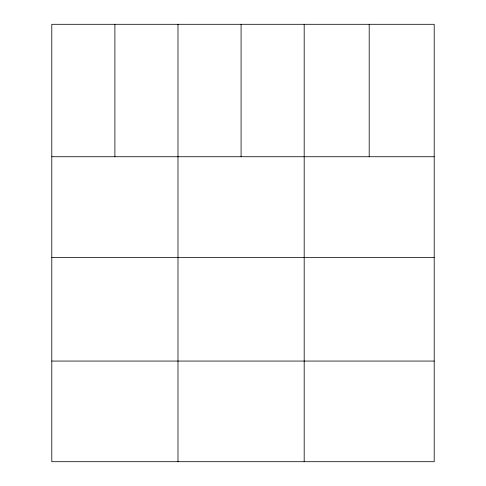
<?xml version="1.0" encoding="UTF-8"?>
<svg xmlns="http://www.w3.org/2000/svg" width="486" height="486" viewBox="0 0 486 486"><rect width="100%" height="100%" fill="white"/><g stroke="black" fill="none" stroke-linecap="round" stroke-linejoin="round"><path stroke-width="0.73" d="M434.205 257.373L434.205 24.3L51.795 24.3L51.795 461.7L434.205 461.7L434.205 257.373L51.795 257.373M51.795 156.735L434.205 156.735M51.795 361.062L434.205 361.062M369.196 24.3L369.196 156.735M304.187 24.3L304.187 461.7M241.086 24.3L241.086 156.735M177.991 24.3L177.991 461.7M114.89 24.3L114.89 156.735"/></g></svg>
